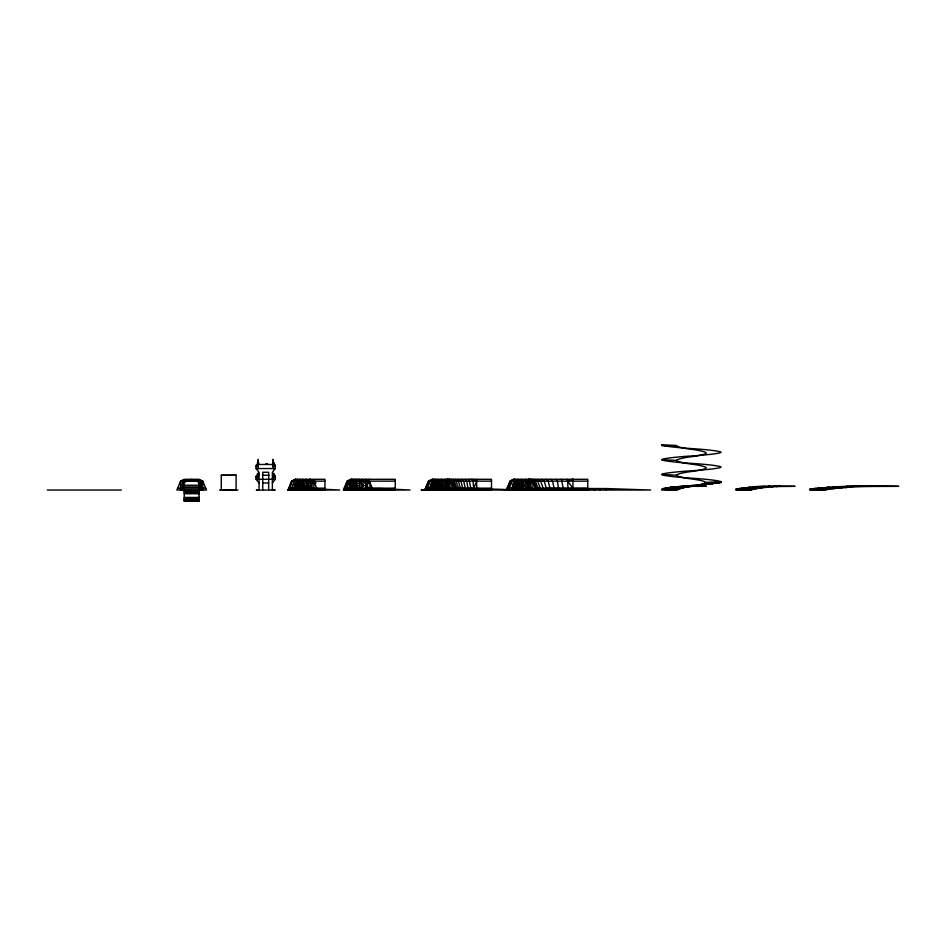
<?xml version="1.0" encoding="UTF-8"?>
<svg xmlns="http://www.w3.org/2000/svg" width="946" height="946" viewBox="0 0 946 946"><rect width="100%" height="100%" fill="white"/><g stroke="black" fill="none" stroke-linecap="round" stroke-linejoin="round"><path stroke-width="1.42" d="M202.775 490.028L202.775 481.147L199.074 481.147L199.05 501.132L184.245 501.132L184.269 481.147L180.568 481.147L176.867 490.028L206.476 490.028L202.775 481.147L199.074 479.291L184.269 479.291L180.568 481.147L180.568 490.028M200.091 488.916L200.185 488.171M514.198 479.291L510.521 481.147L506.843 490.028L510.521 481.147L513.713 479.291L587.75 479.291L587.75 488.171L535.164 488.171L532.586 481.147L528.909 479.291M267.316 463.54L267.221 464.332M470.659 490.028L472.35 490.028M470.907 488.55L472.894 489.661M564.975 490.028L551.542 488.55M267.493 464.025L266.228 464.226L266.358 463.564M267.481 463.883L266.299 464.297L266.701 463.765M266.24 463.907L267.032 463.765M182.223 490.028L182.223 482.259L183.157 480.213L200.185 480.213L201.108 482.259L201.108 490.028M200.741 488.171L200.552 481.514L200.919 490.028L199.074 486.883L184.269 486.883L182.412 490.028L182.779 481.514L182.602 488.171M182.779 488.171L183.157 480.769M184.269 486.883L183.453 490.028L184.269 488.171M306.291 488.171L306.705 481.408M296.843 485.582L296.264 487.616L296.335 484.115M273.11 463.008L273.11 464.486L274.955 465.408L274.955 466.343M273.11 479.291L273.11 473.745L273.11 475.223L274.955 476.145L274.955 477.068M465.207 488.55L469.157 489.661M534.75 490.028L549.058 488.55L563.355 490.028L561.569 489.661M372.428 489.661L371.518 490.028M372.795 488.55L376.745 489.661M425.322 490.028L428.999 481.147L432.677 479.291L428.573 481.147L424.872 490.028L428.573 481.147L432.287 479.291L491.506 479.291L491.506 490.028M434.38 487.356L435.018 485.582M346.248 490.028L349.665 481.147L353.095 479.291M428.822 490.028L432.251 481.147L435.68 479.291M511.348 490.028L514.766 481.147L518.195 479.291M426.646 490.028L430.229 481.147L433.812 479.291M508.534 490.028L512.129 481.147L515.712 479.291M295.862 488.798L288.672 490.028L292.279 481.147L295.318 479.291L324.927 479.291L324.927 490.028M366.61 489.661L351.853 488.55L343.753 490.028L347.419 481.147L351.096 479.291M343.433 490.028L350.848 488.55L380.458 488.55L410.067 490.028L343.433 490.028L347.147 481.147L350.848 479.291L395.262 479.291L395.262 490.028M506.311 490.028L510.012 481.147L513.713 479.291M473.698 488.171L476.701 481.147L472.834 479.291L473.698 488.171L476.76 490.028L476.701 488.55L432.287 488.55L421.171 490.028L650.682 490.028L606.268 488.55L547.036 488.55L532.231 490.028M459.697 488.55L465.55 489.661M549.744 489.661L546.185 489.661M184.269 486.327L182.412 490.028L184.269 485.215L199.074 485.215L200.919 490.028L199.074 486.327M303.654 481.147L302.72 482.992L302.72 488.171M305.239 481.325L306.303 479.291M454.494 488.55L462.121 489.661M365.653 488.55L373.292 489.661M304.967 485.582L303.95 487.06L303.95 484.115M446.607 481.147L445.294 482.992L445.294 488.171M360.84 481.147L359.515 482.992L359.515 488.171M295.826 488.171L295.826 482.992L299.693 479.291M267.434 464.261L267.375 464.167M449.657 488.55L458.952 489.661M367.698 481.147L369.129 479.291M432.665 488.171L432.665 482.992L434.131 481.147L431.175 484.104L431.175 490.028M442.929 481.147L441.463 482.992L441.463 488.171M527.43 481.147L525.964 482.992L525.586 489.661M272.732 464.486L272.732 462.629L273.938 462.629L273.938 464.119L275.321 465.255L275.321 468.554L272.365 472.255L272.365 490.028M272.365 482.992L275.321 479.291L275.321 475.992L273.938 474.857L273.938 473.367L272.732 473.367L272.732 475.223L274.955 476.145M522.937 487.497L524.51 485.594L522.937 483.69M446.689 487.285L448.12 485.582L446.689 483.891M523.256 481.147L521.66 482.992L521.258 489.661M298.912 481.147L297.304 482.992L297.304 488.171M676.638 445.601L661.81 445.601L661.81 444.868A29.728 1.845 3.6 0 0 691.408 448.57A29.728 1.857 3.6 0 1 721.018 452.271A29.728 1.845 -3.6 0 1 691.408 455.972A29.728 1.857 -3.6 0 0 661.786 459.673A29.728 1.845 3.6 0 0 691.408 463.374A29.728 1.857 3.6 0 1 721.018 467.076A29.728 1.845 -3.6 0 1 691.408 470.777A29.728 1.857 -3.6 0 0 661.786 474.478A29.728 1.845 3.6 0 0 691.408 478.179A29.728 1.857 3.6 0 1 721.018 481.881A29.728 1.845 -3.6 0 1 691.408 485.582A29.728 1.857 -3.6 0 0 661.786 489.283L676.591 490.028A15.041 1.857 -7.1 0 1 691.408 486.327L706.236 484.411L670.442 487.438L662.779 488.739L661.786 490.028L676.591 490.028L683.958 487.497L721.018 481.881L720.994 482.626L706.177 482.626M720.994 481.881L706.213 482.626L698.846 485.156L712.362 483.737L704.273 483.796L717.068 483.051L705.728 483.17L720.024 482.425L706.213 482.626A15.041 1.857 -7.1 0 1 691.408 486.327L676.579 486.752L683.958 487.497L670.442 487.438L678.542 488.857L665.736 488.112L677.076 489.484L662.779 488.739L676.591 490.028M445.294 488.55L456.09 489.661M359.515 488.55L370.312 489.661M356.216 487.486L357.931 485.582M437.371 481.147L435.657 482.992L435.657 488.171M519.945 481.147L518.231 482.992L517.805 489.661M750.627 490.028C764.853 486.126 780.379 486.563 795.066 486.327C776.193 486.126 753.17 484.73 735.822 490.028L750.627 490.028L735.822 489.283L750.876 489.768L737.324 488.751L751.621 489.484L739.193 488.443L752.862 489.177L741.759 488.112L754.577 488.857L744.987 487.781L756.729 488.514L748.818 487.438L759.283 488.171L753.182 487.095L762.192 487.84L758.018 486.764L765.42 487.497L763.233 486.433L768.897 487.178L768.743 486.126L772.563 486.871L774.443 485.842L776.37 486.587L780.249 485.582L780.249 486.327M435.586 481.147L433.8 482.992L433.8 488.171M517.533 481.147L515.736 482.992L515.286 489.661M295.826 482.992L297.623 481.147M527.478 487.497L529.346 485.594L527.478 483.69M432.665 482.992L434.498 481.147M441.463 488.55L453.572 489.661M184.269 482.992L186.114 481.147L197.217 481.147L199.074 482.992M256.449 466.343L257.371 464.486L274.033 464.486L274.955 465.408M256.449 477.068L257.371 475.223L258.672 475.223L258.672 473.367L257.466 473.367L257.466 474.857L256.082 475.992L256.082 479.291L259.038 482.992M297.162 481.147L294.206 484.104L294.206 490.028M352.692 481.147L349.736 484.104L349.736 490.028M515.57 481.147L512.614 484.104L512.614 490.028M302.755 479.291L299.657 482.992L299.657 488.171M451.455 489.661L438.235 488.55M520.454 489.661L519.082 490.028M534.88 489.661L534.478 484.293M354.809 488.55L368.041 489.661M435.657 488.55L449.776 489.661M532.338 489.661L531.912 482.992L530.209 481.408M423.063 490.028L433.8 488.55L448.546 489.661M530.493 489.661L530.044 482.992L528.246 481.147M360.166 481.147L362.424 479.291M447.411 481.147L449.669 479.291M447.801 489.661L432.287 488.55L432.287 490.028L431.814 489.661M256.91 489.661L258.293 490.028L256.449 490.028L274.955 490.028L273.11 490.028L274.494 489.661M293.461 490.028L324.927 489.661M295.318 479.291L291.616 481.147L287.915 490.028L295.318 488.55L310.584 489.661M348.991 490.028L395.262 489.661M366.114 489.661L350.848 488.55L343.753 490.028M430.43 490.028L491.506 489.661M447.553 489.661L447.091 490.028L448.723 490.028M511.869 490.028L587.75 490.028M528.991 489.661L528.53 490.028L528.53 482.992L527.064 481.147L528.909 482.992L529.086 490.028M513.252 489.661L513.713 490.028L513.713 482.992L516.067 481.147L514.222 482.992L513.761 489.661M356.89 481.147L359.515 479.291M442.681 481.147L445.306 479.291M528.424 481.147L531.049 479.291M809.859 489.661L824.664 490.028C848.905 485.7 874.139 486.622 898.7 486.327C869.161 485.475 839.161 485.428 809.859 489.283L809.859 490.028L824.664 490.028L810.367 489.035L825.042 489.768L811.869 488.751L826.165 489.484L814.352 488.443L828.034 489.177L817.782 488.112L830.6 488.857L822.086 487.781L833.828 488.514L827.194 487.438L842.035 487.84L833.024 487.095L846.859 487.497L839.457 486.764L852.074 487.178L846.41 486.433L883.895 485.96M199.074 490.028L201.108 489.106M350.375 489.661L350.848 490.028L350.848 482.992L353.65 481.147L351.853 482.992L351.853 488.171M354.017 481.147L356.961 479.291M441.475 479.291L438.566 481.408M522.984 481.147L525.929 479.291M354.809 479.291L351.593 481.147L348.388 490.028L350.966 489.437M435.03 481.147L438.246 479.291M521.624 479.291L518.42 481.408L532.598 481.408M297.351 479.291L294.123 481.147L290.883 490.028L296.015 488.846L289.606 490.028M351.853 479.291L348.27 481.147L344.687 490.028L351.959 489.047M292.279 481.147L295.885 479.291M256.449 465.408L258.293 464.486L258.293 463.008M256.449 476.145L258.293 475.223L258.293 473.745L258.293 479.291M306.291 482.992L310.122 481.147M305.345 481.147L310.122 479.291L313.824 481.147L317.525 490.028L318.447 490.028M567.151 479.291L567.635 481.147L572.945 488.171L572.945 479.291L567.635 481.147L568.014 488.171M292.503 490.028L296.098 488.916M296.606 490.028L299.054 489.437M366.291 490.028L368.893 489.437M568.842 480.213L572.945 479.291M442.905 490.028L445.601 489.437M564.242 490.028L566.725 489.496M288.672 490.028L295.826 488.55L310.122 490.028L310.122 488.55L295.318 488.55L288.104 490.028L295.826 488.55M301.443 489.531L299.326 489.661M569.244 490.028L571.715 489.531M267.032 463.777L266.701 463.777M357.919 490.028L360.497 489.531M437.442 490.028L440.056 489.531M353.899 489.531L349.736 489.839M435.172 489.602L432.204 489.661M561.191 490.028L563.769 489.602M428.609 490.028L431.364 489.602M425.404 490.028L431.814 489.106M553.907 490.028L557.833 489.472M421.656 490.028L431.281 488.727M547.521 490.028L551.447 489.531M542.141 490.028L547.84 489.366M537.86 490.028L547.438 488.987M532.858 490.028L547.545 488.55M701.92 484.47L712.362 483.737M256.082 466.343L258.293 466.343M273.11 466.343L275.321 466.343M258.672 464.486L258.672 462.629L257.466 462.629L257.466 464.119L256.082 465.255L256.082 468.554L275.321 468.554M262.338 475.223L269.066 475.223M221.281 475.294L236.086 475.294M256.082 477.068L258.293 477.068M273.11 477.068L275.321 477.068M256.082 479.291L272.365 479.291M272.578 479.291L275.321 479.291M182.602 480.769L200.741 480.769M324.927 481.147L291.616 481.147L289.417 488.171L287.915 490.028L339.732 490.028L310.122 488.55M347.147 481.147L395.262 481.147M428.573 481.147L491.506 481.147M510.012 481.147L587.75 481.147M299.941 481.325L315.03 481.325M355.471 481.325L369.448 481.325M436.91 481.325L451.372 481.325M518.349 481.325L532.598 481.325M315.03 481.408L299.941 481.147M369.401 481.408L355.471 481.147M451.372 481.408L436.91 481.147M200.185 480.769L200.741 482.259M262.74 482.992L268.664 482.992M316.141 482.992L295.318 482.992L295.318 490.028L294.856 489.661M350.848 482.992L369.981 482.992L369.981 488.171M451.053 488.171L451.053 482.992L432.287 482.992L432.287 488.171M513.713 482.992L534.478 482.992M177.635 488.171L205.708 488.171M288.684 488.171L324.927 488.171M344.214 488.171L349.05 488.171M349.736 488.171L372.026 488.171M395.262 488.171L372.286 488.171L369.354 481.147L365.653 479.291L363.642 481.408M425.653 488.171L453.205 488.171L453.205 484.293M491.506 488.171L453.725 488.171L450.793 481.147L447.328 479.291L451.006 481.147L453.914 488.171L450.793 481.147L447.091 479.291M507.091 488.171L512.058 488.171M512.614 488.171L529.784 488.195M534.478 488.183L528.909 488.171M184.269 489.839L183.157 490.028M199.074 489.839L200.185 490.028M294.206 489.839L295.365 489.661M310.122 489.839L311.234 489.839M311.979 489.839L312.901 490.028M313.824 489.839L314.758 490.028M380.458 489.839L381.38 490.028M431.175 489.839L432.57 490.028M476.701 489.839L477.624 490.028M512.614 489.839L514.222 489.839M518.231 489.839L517.604 490.028M521.66 489.839L520.797 490.028M525.964 489.839L524.888 490.028M47.3 490.028L121.336 490.028M219.437 490.028L237.943 490.028M184.269 490.454L199.074 490.454M184.269 490.962L199.074 490.962M184.269 491.684L199.074 491.684M184.269 492.606L199.074 492.606M184.269 493.729L199.074 493.729M184.245 497.43L199.05 497.43M184.245 498.554L199.05 498.554M184.245 499.476L199.05 499.476M184.245 500.198L199.05 500.198M184.245 500.706L199.05 500.706M184.245 501.025L199.05 501.025M476.701 488.55L521.128 490.028M661.81 444.868L676.591 445.601A15.041 1.857 7.1 0 0 691.408 449.315A15.041 1.857 7.1 0 1 706.213 453.016A15.041 1.857 -7.1 0 1 691.408 456.717A15.041 1.857 -7.1 0 0 676.591 460.418L661.786 459.673M661.786 474.478L676.591 475.223A15.041 1.857 7.1 0 0 691.408 478.924A15.041 1.857 7.1 0 1 706.213 482.626M809.859 489.283L824.664 490.028M736.201 489.035L750.876 489.768M827.194 487.438L837.659 488.171M670.442 487.438L680.884 488.171M562.22 490.028L547.036 488.55L546.753 489.661M554.971 488.55L567.789 490.028M297.304 488.55L310.099 489.661M559.275 488.55L571.017 489.839M564.384 488.55L575.724 490.028M299.657 488.55L310.122 490.028L306.291 488.55M570.202 488.55L579.224 490.028M576.646 488.55L584.983 490.028M302.72 488.55L310.122 490.028M583.599 488.55L589.263 490.028M470.907 479.291L473.225 480.036M590.931 488.55L594.762 490.028M530.044 479.291L533.627 481.147L537.21 490.028M448.085 479.291L451.668 481.147L454.506 488.171M531.912 479.291L535.33 481.147L538.759 490.028M449.326 479.291L452.756 481.147L455.464 488.171M534.478 479.291L537.695 481.147L540.899 490.028M451.041 479.291L454.257 481.147L456.8 488.171M367.627 488.171L367.627 482.992L364.47 481.147L366.149 482.992L366.149 488.171M537.706 479.291L540.651 481.147L543.725 489.839M453.193 479.291L456.138 481.147L458.467 488.171M541.538 479.291L544.163 481.147L546.812 489.839M455.747 479.291L458.372 481.147L460.454 488.171M598.534 488.55L600.462 490.028M366.149 482.992L363.796 481.147L366.764 484.104L366.764 488.171M311.506 489.661L311.979 490.028L311.979 482.992L313.824 484.104L313.824 490.028M449.184 490.028L448.404 489.839M545.901 479.291L548.16 481.147L549.957 488.171M458.668 479.291L460.927 481.147L462.712 488.171M351.404 489.661L352.586 490.028M361.348 483.69L363.583 485.582M450.627 489.661L449.374 489.661M447.34 488.171L447.34 482.992L445.235 481.147L448.203 484.104M368.845 489.661L371.009 490.028M354.407 489.661L355.992 490.028M535.684 489.661L533.982 490.028M437.832 489.661L437.584 490.028M550.738 479.291L552.594 481.147L554.06 488.171M526.674 481.147L529.642 484.104L529.642 490.028M461.885 479.291L463.741 481.147L465.207 488.171M308.278 481.147L311.234 484.104L311.234 490.028M447.34 482.992L445.377 481.408M441.096 489.661L440.659 490.028M446.311 481.147L448.097 482.992L448.203 488.171M447.624 481.147L449.338 482.992L449.338 488.171M359.184 489.661L361.053 490.028M456.741 489.661L458.396 490.028M444.963 489.661L446.382 490.028M366.019 481.147L367.627 482.992M451.053 482.992L449.492 481.408M256.082 468.554L259.038 472.255L259.038 490.028M555.952 479.291L557.371 481.147L558.495 488.171M465.361 479.291L466.78 481.147L467.903 488.171M536.607 489.661L539.622 490.028M459.803 490.028L461.092 490.028M443.934 485.582L442.681 483.891L442.681 487.285M368.668 481.147L369.981 482.992M520.501 485.594L519.248 483.69L519.248 487.497M365.416 489.661L367.627 490.028M302.484 489.661L303.619 490.028M543.099 489.661L545.073 490.028M535.164 488.171L536.264 490.028L532.586 481.147L528.53 479.291L532.231 481.147L535.933 490.028M353.816 485.582L352.728 483.69L352.728 487.486M561.451 479.291L563.166 488.171M469.039 479.291L470.753 488.171M550.099 489.661L552.121 490.028M516.481 483.69L517.391 485.594M199.074 488.171L199.89 490.028L199.074 486.883M372.677 489.661L375.728 490.028M306.173 489.661L307.249 490.028M557.501 489.661L560.079 490.028M465.089 489.661L466.626 490.028M183.157 488.171L183.252 488.916M577.58 490.028L576.646 490.028M481.337 490.028L480.402 490.028M385.093 490.028L384.159 490.028M573.004 490.028L573.867 490.028M578.503 490.028L579.425 490.028M482.259 490.028L483.181 490.028M386.015 490.028L386.938 490.028M315.68 490.028L316.603 490.028M606.268 488.55L606.268 490.028M586.827 490.028L585.905 490.028M583.126 490.028L582.204 490.028M581.282 490.028L580.347 490.028M571.502 490.028L569.078 490.028M568.593 490.028L564.301 490.028M557.324 490.028L553.339 490.028M542.626 490.028L540.107 490.028M533.189 490.028L527.241 490.028M523.812 490.028L522.736 490.028M516.977 490.028L516.362 490.028M490.584 490.028L489.661 490.028M488.727 490.028L487.805 490.028M486.883 490.028L485.96 490.028M485.026 490.028L484.104 490.028M479.48 490.028L478.558 490.028M476.701 479.291L476.701 488.171M475.732 490.028L472.834 490.028M469.985 490.028L467.206 490.028M464.498 490.028L461.896 490.028M459.484 490.028L458.668 490.028M456.492 490.028L453.844 490.028M453.288 490.028L451.597 490.028M447.091 482.992L447.091 488.171M444.336 490.028L442.421 490.028M440.02 481.408L438.235 482.992L438.235 488.171M439.843 490.028L439.039 490.028M436.946 490.028L436.307 490.028M394.34 490.028L393.418 490.028M392.484 490.028L391.561 490.028M390.639 490.028L389.717 490.028M388.782 490.028L387.86 490.028M383.236 490.028L382.302 490.028M380.458 488.55L380.458 490.028M379.5 490.028L376.626 490.028M365.653 482.992L365.653 488.171M364.115 490.028L362.578 490.028M358.345 490.028L357.162 490.028M356.429 481.408L354.809 482.992L354.809 488.171M354.076 490.028L353.331 490.028M351.143 483.69L351.143 487.486M324.005 490.028L323.083 490.028M322.148 490.028L321.226 490.028M320.304 490.028L319.381 490.028M310.122 479.291L310.122 488.171M309.165 490.028L308.207 490.028M305.404 490.028L304.506 490.028M301.951 490.028L300.414 490.028M273.571 463.008L273.571 464.486M273.571 473.745L273.571 475.223M273.477 463.008L273.11 459.307L273.11 468.554M268.664 490.028L268.664 472.255L262.74 472.255L262.74 490.028M258.293 468.554L258.293 459.307L257.927 463.008M257.832 463.008L257.832 464.486M257.832 473.745L257.832 475.223M200.552 482.259L200.552 488.171M191.671 479.291L191.671 481.147M676.591 460.418A15.041 1.857 7.1 0 0 691.408 464.119A15.041 1.857 7.1 0 1 706.213 467.821A15.041 1.857 -7.1 0 1 691.408 471.522A15.041 1.857 -7.1 0 0 676.591 475.223M432.547 485.582L432.393 487.769L432.393 483.406L432.547 485.582M295.66 485.582L295.471 487.616L295.471 483.548L295.66 485.582M514.08 485.582L513.855 487.829L513.855 483.347L514.08 485.582M351.557 485.582L351.12 487.829L351.12 483.347L351.557 485.582M433.457 485.582L432.984 487.769L432.984 483.406L433.457 485.582M515.298 485.594L514.636 487.829L514.636 483.347L515.298 485.594M435.101 485.582L434.32 487.769L434.32 483.406L435.101 485.582M298.924 485.582L298.002 487.616L298.002 483.548L298.924 485.582M517.497 485.594L516.421 487.84L516.421 483.347L517.497 485.594M437.336 485.582L436.473 487.32L436.473 483.855L437.336 485.582M437.466 485.582L436.39 487.769L436.39 483.406L437.466 485.582M353.946 485.582L352.657 487.829L352.657 483.347L353.946 485.582M301.585 485.582L300.71 487.06L300.71 484.115L301.585 485.582M301.774 485.582L300.568 487.616L300.568 483.548L301.774 485.582M440.328 485.582L439.251 487.32L439.251 483.855L440.328 485.582M440.493 485.582L439.145 487.769L439.145 483.406L440.493 485.582M520.655 485.594L519.165 487.84L519.165 483.347L520.655 485.594M305.18 485.582L303.784 487.616L303.784 483.548L305.18 485.582M308.703 485.582L307.616 487.06L307.616 484.115L308.703 485.582M308.94 485.582L307.438 487.616L307.438 483.548L308.94 485.582M444.135 485.582L442.551 487.734L442.551 483.441L444.135 485.582M524.699 485.594L522.831 487.84L522.831 483.347L524.699 485.594M448.345 485.582L446.536 487.734L446.536 483.441L448.345 485.582M358.132 485.582L356.098 487.829L356.098 483.347L358.132 485.582M529.571 485.594L527.36 487.84L527.36 483.347L529.571 485.594M363.855 485.582L361.195 487.829L361.195 483.347L363.855 485.582M236.086 475.223L221.281 475.223L221.281 490.028L236.086 489.957L236.086 475.223M706.224 486.327L691.408 486.327L691.408 485.582L706.189 486.327"/></g></svg>
